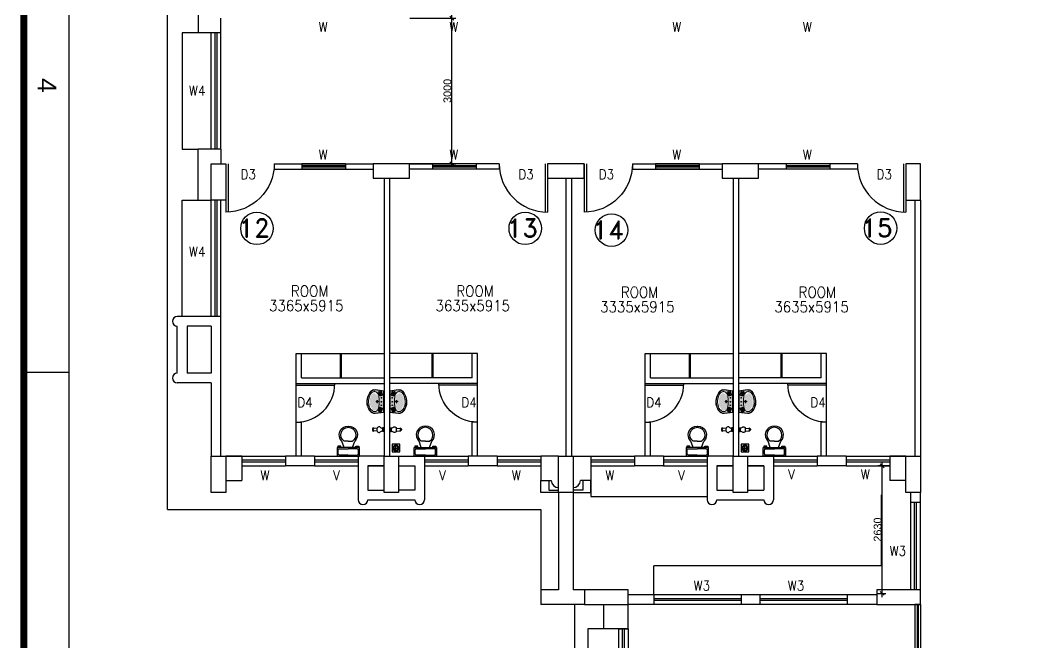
# Model space of a CAD drawing. Extents: x 10161149 to 10263331, y -3696053 to -3547728.
# Drawn here: x 10161149 to 10181958, y -3602733 to -3589894 of the extents above; entities that cross this region are included whole.
import ezdxf
from ezdxf.enums import TextEntityAlignment as Align

# ---------------------------------------------------------------- set-up
doc = ezdxf.new("R2010")
doc.units = 0
doc.header["$MEASUREMENT"] = 0
doc.header["$PDMODE"] = 35
doc.linetypes.add('DASHED', pattern=[0.75, 0.5, -0.25])
doc.layers.get('0').update_dxf_attribs({"linetype": 'CONTINUOUS'})
doc.layers.get('Defpoints').update_dxf_attribs({"linetype": 'CONTINUOUS'})
for name, color, linetype in [('25', 6, 'CONTINUOUS'), ('35', 1, 'CONTINUOUS'), ('5', 3, 'CONTINUOUS'), ('COL', 2, 'CONTINUOUS'), ('DAS', 1, 'DASHED'), ('DIM', 8, 'CONTINUOUS'), ('dim1', 5, 'CONTINUOUS'), ('DOOR', 31, 'CONTINUOUS'), ('EWC', 5, 'CONTINUOUS'), ('Exi. Walls', 170, 'CONTINUOUS'), ('floor trap', 9, 'CONTINUOUS'), ('Furn-Hat', 145, 'CONTINUOUS'), ('tap', 8, 'CONTINUOUS'), ('TITLE', 7, 'CONTINUOUS'), ('Toi-Euip', 8, 'CONTINUOUS'), ('TXW', 6, 'CONTINUOUS'), ('Window', 4, 'CONTINUOUS')]:
    doc.layers.add(name, color=color, linetype=linetype)
doc.layers.add('toi-fix', color=46, linetype='CONTINUOUS', lineweight=18)
doc.styles.add('RD', font='ROMAND')
doc.styles.add('ROMANS', font='arial.ttf')
doc.styles.get("Standard").update_dxf_attribs({"font": 'romans.shx'})
doc.dimstyles.new('int. dim', dxfattribs={"dimtxt": 160, "dimasz": 80, "dimexe": 80, "dimexo": 0, "dimgap": 10, "dimtad": 1, "dimdec": 0, "dimzin": 12, "dimdsep": 46, "dimtxsty": 'ROMANS', "dimblk": 'OBLIQUE', "dimcen": 1.5, "dimdle": 80, "dimclrd": 5, "dimclre": 5, "dimclrt": 4, "dimadec": 0, "dimazin": 0, "dimtfac": 1, "dimtdec": 0, "dimtix": 1, "dimtmove": 2, "dimatfit": 3, "dimfxl": 1, "dimtolj": 1, "dimtzin": 0, "dimlwd": -1, "dimlwe": -1, "dimarcsym": 0})

# ---------------------------------------------------------------- blocks, each defined once
blk = doc.blocks.new('WINP')
at = {"layer": 'Window'}
for p, q in [((0, 0), (0, 1)), ((0, 1), (1, 1)), ((1, 0), (1, 1)), ((0, 0.6), (1, 0.6)), ((0, 0.4), (1, 0.4)), ((0, 0), (1, 0))]:
    blk.add_line(p, q, dxfattribs=at)
blk = doc.blocks.new('_Oblique')
at = {"color": 0, "linetype": 'ByBlock', "lineweight": -2}
blk.add_line((-0.5, -0.5), (0.5, 0.5), dxfattribs=at)
blk = doc.blocks.new('*D110')
at = {"layer": 'Defpoints', "color": 0, "lineweight": -3, "transparency": 16777216}
for p in [(10178931, -3599083), (10179091, -3599083), (10178821, -3601713)]:
    blk.add_point(p, dxfattribs=at)
at = {"layer": 'dim1', "color": 5, "transparency": 16777216}
for p, q in [((10178931, -3601793), (10178931, -3599003)), ((10179091, -3599083), (10178851, -3599083)), ((10178821, -3601713), (10179011, -3601713))]:
    blk.add_line(p, q, dxfattribs=at)
at = {"layer": 'dim1', "color": 5, "transparency": 16777216, "xscale": 80, "yscale": 80, "zscale": 80}
for p, rotation in [((10178931, -3599083), 90), ((10178931, -3601713), 270)]:
    blk.add_blockref('_Oblique', p, dxfattribs=dict(at, rotation=rotation))
at = {"layer": 'dim1', "color": 4, "transparency": 16777216, "insert": (10178839, -3600398), "char_height": 160, "attachment_point": 5, "rotation": 90, "style": 'ROMANS'}
blk.add_mtext('\\A1;2630', dxfattribs=at)
blk = doc.blocks.new('*D167')
at = {"layer": 'Defpoints', "color": 0, "lineweight": -3, "transparency": 16777216}
for p in [(10169189, -3589853), (10170055, -3589853), (10169189, -3592853)]:
    blk.add_point(p, dxfattribs=at)
at = {"layer": 'dim1', "color": 5, "transparency": 16777216}
for p, q in [((10169189, -3589853), (10170135, -3589853)), ((10170055, -3592933), (10170055, -3589773)), ((10169189, -3592853), (10170135, -3592853))]:
    blk.add_line(p, q, dxfattribs=at)
at = {"layer": 'dim1', "color": 5, "transparency": 16777216, "xscale": 80, "yscale": 80, "zscale": 80}
for p, rotation in [((10170055, -3589853), 90), ((10170055, -3592853), 270)]:
    blk.add_blockref('_Oblique', p, dxfattribs=dict(at, rotation=rotation))
at = {"layer": 'dim1', "color": 4, "transparency": 16777216, "insert": (10169963, -3591353), "char_height": 160, "attachment_point": 5, "rotation": 90, "style": 'ROMANS'}
blk.add_mtext('\\A1;3000', dxfattribs=at)
blk = doc.blocks.new('DOORP')
at = {"layer": 'DOOR'}
for p, q in [((0, 0), (0, 1)), ((0.05, 0), (0.05, 0.999))]:
    blk.add_line(p, q, dxfattribs=at)
at = {"layer": 'DOOR', "color": 145}
blk.add_arc((0, 0), 1, 0, 90, dxfattribs=at)
blk = doc.blocks.new('A$C70ED7303')
at = {"layer": 'EWC', "color": 11}
for p, q in [((0, 0), (229, 0)), ((229, 0), (229, -174)), ((-229, 0), (0, 0)), ((-229, -174), (-229, 0)), ((229, -174), (-229, -174)), ((-218, -207), (-218, -185)), ((-218, -185), (-174, -185)), ((-153, -207), (-218, -207)), ((-207, -44), (-207, -131)), ((0, -22), (-185, -22)), ((-185, -153), (0, -153)), ((-174, -185), (-174, -174)), ((-153, -174), (-153, -207)), ((-87, -174), (-131, -305)), ((0, -22), (185, -22)), ((185, -153), (0, -153)), ((87, -174), (131, -305)), ((153, -174), (153, -207)), ((153, -207), (218, -207)), ((174, -185), (174, -174)), ((218, -185), (174, -185)), ((207, -44), (207, -131)), ((218, -207), (218, -185)), ((0, -305), (-87, -305)), ((0, -305), (87, -305))]:
    blk.add_line(p, q, dxfattribs=at)
for centre, major_axis, start_param, end_param in [((-188, -41), (13.6, -13.6), 2.214297, 4.068888), ((-188, -134), (-13.6, -13.6), 5.35589, 7.21048), ((188, -41), (13.6, -13.6), 0.643501, 2.498091), ((188, -134), (-13.6, -13.6), 0.643501, 2.498091), ((-7, -436), (-128, -128), 4.686239, 7.105146), ((5, -435), (-113, -113), 4.541602, 7.039318), ((7, -436), (56, -172), -0.351019, 2.067888), ((-5, -435), (-113, -113), 0.814663, 3.31238)]:
    blk.add_ellipse(centre, major_axis=major_axis, ratio=1, start_param=start_param, end_param=end_param, dxfattribs=at)
blk = doc.blocks.new('A$C0B5D0E53')
at = {"layer": 'tap', "color": 7}
for p, q in [((0, 11), (0, 47)), ((0, 47), (15, 47)), ((0, 11), (12, 11)), ((1, 45), (12, 45)), ((1, 12), (12, 12)), ((12, 11), (12, 47)), ((12, 11), (15, 11)), ((15, 11), (15, 47)), ((70, 41), (110, 45)), ((70, 45), (70, 12)), ((70, 16), (110, 12))]:
    blk.add_line(p, q, dxfattribs=at)
for centre, radius, start, end in [((3, 43), 2.66, 117.11, 161.7293), ((3, 14), 2.66, 198.2707, 242.89), ((8, 99), 56.2, 277.358, 310.4214), ((8, -42), 56.2, 49.5786, 82.642), ((52, 37), 20.8, 24.7259, 109.7544), ((52, 21), 20.8, 250.2456, 335.2741), ((94, 28), 17.7, 301.8025, 58.5186), ((103, 28), 17.7, 293.45, 66.55)]:
    blk.add_arc(centre, radius, start, end, dxfattribs=at)
blk = doc.blocks.new('FT')
at = {"layer": 'floor trap', "color": 7}
for p, q in [((0, 40), (10, 40)), ((16, 40), (64, 40)), ((40, 16), (40, 64)), ((70, 40), (80, 40))]:
    blk.add_line(p, q, dxfattribs=at)
at = {"layer": 'floor trap', "color": 7, "ltscale": 100}
blk.add_lwpolyline([(80, 0), (0, 0), (0, 80), (80, 80)], close=True, dxfattribs=at)
at = {"layer": 'floor trap', "color": 7}
for radius in [30, 23.7, 21.9]:
    blk.add_circle((40, 40), radius, dxfattribs=at)
blk = doc.blocks.new('2')
at = {"layer": 'Furn-Hat'}
h = blk.add_hatch(color=200, dxfattribs=at)
h.set_gradient(color1=(176, 43, 238), color2=(222, 165, 248), one_color=1, tint=0.81, name='SPHERICAL')
edge = h.paths.add_edge_path()
edge.add_ellipse((0.83, 2.39), major_axis=(0, 2.74), ratio=1, start_angle=253.1333, end_angle=282.8458)
edge.add_ellipse((0.66, 2.28), major_axis=(0, 2.87), ratio=1, start_angle=226.9131, end_angle=256.353, ccw=False)
edge.add_ellipse((1.97, 1.03), major_axis=(0, 1.06), ratio=1, start_angle=191.403, end_angle=227.6151, ccw=False)
edge.add_ellipse((1.95, 0.79), major_axis=(-0.001, 0.832), ratio=1, start_angle=172.9435, end_angle=196.7003, ccw=False)
edge.add_line((1.85, -0.04), (0, 0.17))
edge.add_ellipse((-0.15, 0.37), major_axis=(0, 0.247), ratio=1, start_angle=216.2128, end_angle=239.0995)
edge.add_line((0.07, 0.24), (1.91, 0.03))
edge.add_ellipse((1.98, 0.81), major_axis=(0, 0.781), ratio=1, start_angle=174.8376, end_angle=213.1867)
edge.add_ellipse((1.82, 1.24), major_axis=(0, 1.23), ratio=1, start_angle=208.7339, end_angle=238.1069)
edge.add_ellipse((1.35, 1.89), major_axis=(0, 2), ratio=1, start_angle=229.2631, end_angle=252.9591)
edge.add_ellipse((0.45, 2.43), major_axis=(0, 3.03), ratio=1, start_angle=248.1478, end_angle=293.8025)
edge.add_ellipse((0.67, 2.61), major_axis=(0, 2.75), ratio=1, start_angle=292.3386, end_angle=313.7886)
edge.add_ellipse((1.96, 3.88), major_axis=(0.001, 0.944), ratio=1, start_angle=311.9795, end_angle=362.8452)
edge.add_line((1.91, 4.83), (0.06, 4.62))
edge.add_ellipse((-0.22, 4.44), major_axis=(0, 0.335), ratio=1, start_angle=301.9908, end_angle=318.3316)
edge.add_line((0, 4.69), (1.85, 4.9))
edge.add_ellipse((1.98, 3.91), major_axis=(0, 0.995), ratio=1, start_angle=311.3713, end_angle=367.5939, ccw=False)
edge.add_ellipse((0.6, 2.54), major_axis=(0, 2.94), ratio=1, start_angle=278.9603, end_angle=313.5987, ccw=False)
h = blk.add_hatch(color=200, dxfattribs=at)
h.set_gradient(color1=(176, 43, 238), color2=(222, 165, 248), one_color=1, tint=0.81, name='INVCYLINDER')
edge = h.paths.add_edge_path()
edge.add_ellipse((-0.15, 0.37), major_axis=(0, 0.247), ratio=1, start_angle=239.0995, end_angle=258.8462, ccw=False)
edge.add_line((0.07, 0.24), (0, 0.25))
edge.add_line((0, 0.25), (0, 4.61))
edge.add_line((0, 4.61), (0.06, 4.62))
edge.add_ellipse((-0.22, 4.44), major_axis=(0, 0.335), ratio=1, start_angle=279.6212, end_angle=301.9908, ccw=False)
edge.add_line((0.11, 4.5), (0.1, 0.32))
h = blk.add_hatch(color=201, dxfattribs=at)
h.set_gradient(color1=(213, 142, 246), color2=(222, 165, 248), one_color=1, tint=0.81, name='SPHERICAL')
edge = h.paths.add_edge_path()
edge.add_ellipse((-0.22, 4.44), major_axis=(0, 0.335), ratio=1, start_angle=279.6212, end_angle=301.9908)
edge.add_line((0.06, 4.62), (1.91, 4.83))
edge.add_ellipse((1.96, 3.88), major_axis=(0.001, 0.944), ratio=1, start_angle=311.9795, end_angle=362.8452, ccw=False)
edge.add_ellipse((0.67, 2.61), major_axis=(0, 2.75), ratio=1, start_angle=292.3386, end_angle=313.7886, ccw=False)
edge.add_ellipse((0.45, 2.43), major_axis=(0, 3.03), ratio=1, start_angle=248.1478, end_angle=293.8025, ccw=False)
edge.add_ellipse((1.35, 1.89), major_axis=(0, 2), ratio=1, start_angle=229.2631, end_angle=252.9591, ccw=False)
edge.add_ellipse((1.82, 1.24), major_axis=(0, 1.23), ratio=1, start_angle=208.7339, end_angle=238.1069, ccw=False)
edge.add_ellipse((1.98, 0.81), major_axis=(0, 0.781), ratio=1, start_angle=174.8376, end_angle=213.1867, ccw=False)
edge.add_line((1.91, 0.03), (0.07, 0.24))
edge.add_ellipse((-0.15, 0.37), major_axis=(0, 0.247), ratio=1, start_angle=239.0995, end_angle=258.8462)
edge.add_line((0.1, 0.32), (0.11, 4.5))
edge = h.paths.add_edge_path(flags=16)
edge.add_ellipse((0.54, 1.68), major_axis=(0.0002, 0.0643), ratio=1, start_angle=0, end_angle=360, ccw=False)
edge = h.paths.add_edge_path(flags=16)
edge.add_ellipse((0.75, 0.77), major_axis=(0.001, 0.492), ratio=1, start_angle=372.9151, end_angle=415.0496)
edge.add_ellipse((0.66, 0.93), major_axis=(0, 0.34), ratio=1, start_angle=68.6534, end_angle=118.0903)
edge.add_ellipse((1.55, 1.19), major_axis=(0, 1.26), ratio=1, start_angle=109.4436, end_angle=129.259)
edge.add_ellipse((0.76, 0.48), major_axis=(0, 0.207), ratio=1, start_angle=116.7852, end_angle=207.4853)
edge.add_ellipse((0.68, 0.84), major_axis=(0.003, 0.569), ratio=1, start_angle=198.6155, end_angle=235.2982)
edge.add_ellipse((1.01, 0.63), major_axis=(0, 0.179), ratio=1, start_angle=230.4595, end_angle=309.5311)
edge.add_arc((1.2, 0.8), 0.086, 143.8926, 223.9597, ccw=False)
edge.add_arc((1.21, 0.82), 0.0872, 59.6713, 155.4896, ccw=False)
edge.add_ellipse((2.73, 1.67), major_axis=(0, 1.67), ratio=1, start_angle=108.7156, end_angle=120.4399)
edge.add_ellipse((2.03, 1.15), major_axis=(0, 0.801), ratio=1, start_angle=113.6541, end_angle=156.3424)
edge.add_ellipse((1.91, 1.34), major_axis=(0, 0.947), ratio=1, start_angle=167.3152, end_angle=194.3844)
edge.add_ellipse((1.73, 1.61), major_axis=(0, 1.26), ratio=1, start_angle=199.4142, end_angle=242.3113)
edge.add_ellipse((0.73, 2.3), major_axis=(0, 2.47), ratio=1, start_angle=238.946, end_angle=269.4836)
edge.add_ellipse((0.23, 2.48), major_axis=(0, 2.98), ratio=1, start_angle=266.1625, end_angle=294.5971)
edge.add_ellipse((1.64, 3.2), major_axis=(0, 1.4), ratio=1, start_angle=291.6011, end_angle=328.054)
edge.add_ellipse((2, 3.79), major_axis=(0, 0.709), ratio=1, start_angle=327.5861, end_angle=383.2162)
edge.add_ellipse((2.18, 3.44), major_axis=(0, 1.1), ratio=1, start_angle=384.9893, end_angle=432.0066)
edge.add_arc((1.21, 4.06), 0.0773, 202.0693, 284.8477, ccw=False)
edge.add_arc((1.2, 4.08), 0.086, 136.0403, 216.1074, ccw=False)
edge.add_ellipse((1.01, 4.25), major_axis=(0, 0.179), ratio=1, start_angle=230.4689, end_angle=309.5405)
edge.add_ellipse((0.68, 4.04), major_axis=(-0.003, 0.569), ratio=1, start_angle=304.7018, end_angle=341.3845)
edge.add_ellipse((0.76, 4.4), major_axis=(0, 0.207), ratio=1, start_angle=332.4116, end_angle=423.1117)
edge.add_ellipse((1.55, 3.69), major_axis=(0.01, 1.26), ratio=1, start_angle=411.1189, end_angle=430.9342)
edge.add_ellipse((0.66, 3.95), major_axis=(0, 0.34), ratio=1, start_angle=61.9097, end_angle=111.3466)
edge.add_ellipse((0.75, 4.11), major_axis=(0.003, 0.492), ratio=1, start_angle=125.3669, end_angle=167.5014)
edge.add_ellipse((0.73, 3.94), major_axis=(0, 0.319), ratio=1, start_angle=163.9108, end_angle=209.8663)
edge.add_ellipse((1.14, 3.59), major_axis=(-0.002, 0.268), ratio=1, start_angle=387.9183, end_angle=433.2607, ccw=False)
edge.add_ellipse((1.07, 3.77), major_axis=(0, 0.0739), ratio=1, start_angle=281.3136, end_angle=401.6955, ccw=False)
edge.add_ellipse((2.18, 3.44), major_axis=(0, 1.1), ratio=1, start_angle=432.0066, end_angle=441.9912)
edge.add_ellipse((3.97, 2.89), major_axis=(0, 2.96), ratio=1, start_angle=436.108, end_angle=445.7027)
edge.add_ellipse((8.3, 2.4), major_axis=(0, 7.32), ratio=1, start_angle=444.4585, end_angle=449.7636)
edge.add_ellipse((8.98, 2.78), major_axis=(0.01, 8.01), ratio=1, start_angle=92.5395, end_angle=98.8367)
edge.add_ellipse((2.73, 1.67), major_axis=(0, 1.67), ratio=1, start_angle=94.0582, end_angle=108.7156)
edge.add_ellipse((1.07, 1.13), major_axis=(-0.0003, 0.0855), ratio=1, start_angle=142.4726, end_angle=276.6239, ccw=False)
edge.add_ellipse((1.14, 1.3), major_axis=(0.002, 0.268), ratio=1, start_angle=106.7393, end_angle=152.0817, ccw=False)
edge.add_ellipse((0.73, 0.94), major_axis=(-0.001, 0.319), ratio=1, start_angle=329.9021, end_angle=375.8576)
edge = h.paths.add_edge_path(flags=16)
edge.add_ellipse((0.54, 2.42), major_axis=(0.0008, 0.0643), ratio=1, start_angle=0, end_angle=360, ccw=False)
edge = h.paths.add_edge_path(flags=0)
edge.add_ellipse((1.43, 2.44), major_axis=(0, 0.216), ratio=1, start_angle=0, end_angle=360, ccw=False)
edge = h.paths.add_edge_path(flags=0)
edge.add_ellipse((1.43, 2.44), major_axis=(-0.001, 0.155), ratio=1, start_angle=0, end_angle=360, ccw=False)
edge = h.paths.add_edge_path(flags=0)
edge.add_ellipse((1.43, 2.44), major_axis=(0, 0.109), ratio=1, start_angle=0, end_angle=360, ccw=False)
edge = h.paths.add_edge_path(flags=16)
edge.add_ellipse((0.54, 3.22), major_axis=(0.0002, 0.0643), ratio=1, start_angle=0, end_angle=360, ccw=False)
h = blk.add_hatch(color=254, dxfattribs=at)
h.set_gradient(color1=(234, 198, 250), color2=(223, 166, 247), one_color=1, tint=0.81, name='SPHERICAL')
edge = h.paths.add_edge_path()
edge.add_ellipse((1.07, 3.77), major_axis=(0, 0.0739), ratio=1, start_angle=281.3136, end_angle=401.6955)
edge.add_ellipse((1.14, 3.59), major_axis=(-0.002, 0.268), ratio=1, start_angle=387.9183, end_angle=433.2607)
edge.add_ellipse((0.73, 3.94), major_axis=(0, 0.319), ratio=1, start_angle=163.9108, end_angle=209.8663, ccw=False)
edge.add_ellipse((0.75, 4.11), major_axis=(0.003, 0.492), ratio=1, start_angle=125.3669, end_angle=167.5014, ccw=False)
edge.add_ellipse((0.66, 3.95), major_axis=(0, 0.34), ratio=1, start_angle=61.9097, end_angle=111.3466, ccw=False)
edge.add_ellipse((1.55, 3.69), major_axis=(0.01, 1.26), ratio=1, start_angle=411.1189, end_angle=430.9342, ccw=False)
edge.add_ellipse((0.76, 4.4), major_axis=(0, 0.207), ratio=1, start_angle=332.4116, end_angle=423.1117, ccw=False)
edge.add_ellipse((0.68, 4.04), major_axis=(-0.003, 0.569), ratio=1, start_angle=304.7018, end_angle=341.3845, ccw=False)
edge.add_ellipse((1.01, 4.25), major_axis=(0, 0.179), ratio=1, start_angle=230.4689, end_angle=309.5405, ccw=False)
edge.add_arc((1.2, 4.08), 0.086, 136.0403, 216.1074)
edge.add_arc((1.21, 4.06), 0.0773, 202.0693, 284.8477)
edge.add_ellipse((2.18, 3.44), major_axis=(0, 1.1), ratio=1, start_angle=384.9893, end_angle=432.0066)
h = blk.add_hatch(color=254, dxfattribs=at)
h.set_gradient(color1=(234, 198, 250), color2=(223, 166, 247), one_color=1, tint=0.81, name='SPHERICAL')
edge = h.paths.add_edge_path()
edge.add_ellipse((1.64, 3.2), major_axis=(0, 1.4), ratio=1, start_angle=291.6011, end_angle=328.054)
edge.add_ellipse((0.23, 2.48), major_axis=(0, 2.98), ratio=1, start_angle=266.1625, end_angle=294.5971, ccw=False)
edge.add_ellipse((0.73, 2.3), major_axis=(0, 2.47), ratio=1, start_angle=238.946, end_angle=269.4836, ccw=False)
edge.add_ellipse((1.73, 1.61), major_axis=(0, 1.26), ratio=1, start_angle=199.4142, end_angle=242.3113, ccw=False)
edge.add_ellipse((1.91, 1.34), major_axis=(0, 0.947), ratio=1, start_angle=167.3152, end_angle=194.3844, ccw=False)
edge.add_ellipse((2.03, 1.15), major_axis=(0, 0.801), ratio=1, start_angle=113.6541, end_angle=156.3424, ccw=False)
edge.add_ellipse((2.73, 1.67), major_axis=(0, 1.67), ratio=1, start_angle=94.0582, end_angle=120.4399, ccw=False)
edge.add_ellipse((8.98, 2.78), major_axis=(0.01, 8.01), ratio=1, start_angle=92.5395, end_angle=98.8367, ccw=False)
edge.add_ellipse((8.3, 2.4), major_axis=(0, 7.32), ratio=1, start_angle=444.4585, end_angle=449.7636, ccw=False)
edge.add_ellipse((3.97, 2.89), major_axis=(0, 2.96), ratio=1, start_angle=436.108, end_angle=445.7027, ccw=False)
edge.add_ellipse((2.18, 3.44), major_axis=(0, 1.1), ratio=1, start_angle=384.9893, end_angle=441.9912, ccw=False)
edge.add_ellipse((2, 3.79), major_axis=(0, 0.709), ratio=1, start_angle=327.5861, end_angle=383.2162, ccw=False)
edge = h.paths.add_edge_path(flags=16)
edge.add_ellipse((1.43, 2.44), major_axis=(0, 0.216), ratio=1, start_angle=0, end_angle=360, ccw=False)
edge = h.paths.add_edge_path(flags=0)
edge.add_ellipse((1.43, 2.44), major_axis=(-0.001, 0.155), ratio=1, start_angle=0, end_angle=360, ccw=False)
edge = h.paths.add_edge_path(flags=0)
edge.add_ellipse((1.43, 2.44), major_axis=(0, 0.109), ratio=1, start_angle=0, end_angle=360, ccw=False)
h = blk.add_hatch(color=254, dxfattribs=at)
h.set_gradient(color1=(234, 198, 250), color2=(223, 166, 247), one_color=1, tint=0.81, name='SPHERICAL')
edge = h.paths.add_edge_path()
edge.add_ellipse((1.55, 1.19), major_axis=(0, 1.26), ratio=1, start_angle=109.4436, end_angle=129.259)
edge.add_ellipse((0.76, 0.48), major_axis=(0, 0.207), ratio=1, start_angle=116.7852, end_angle=207.4853)
edge.add_ellipse((0.68, 0.84), major_axis=(0.003, 0.569), ratio=1, start_angle=198.6155, end_angle=235.2982)
edge.add_ellipse((1.01, 0.63), major_axis=(0, 0.179), ratio=1, start_angle=230.4595, end_angle=309.5311)
edge.add_arc((1.2, 0.8), 0.086, 143.8926, 223.9597, ccw=False)
edge.add_arc((1.21, 0.82), 0.0872, 59.6713, 155.4896, ccw=False)
edge.add_ellipse((2.73, 1.67), major_axis=(0, 1.67), ratio=1, start_angle=108.7156, end_angle=120.4399, ccw=False)
edge.add_ellipse((1.07, 1.13), major_axis=(-0.0003, 0.0855), ratio=1, start_angle=142.4726, end_angle=276.6239, ccw=False)
edge.add_ellipse((1.14, 1.3), major_axis=(0.002, 0.268), ratio=1, start_angle=106.7393, end_angle=152.0817, ccw=False)
edge.add_ellipse((0.73, 0.94), major_axis=(-0.001, 0.319), ratio=1, start_angle=329.9021, end_angle=375.8576)
edge.add_ellipse((0.75, 0.77), major_axis=(0.001, 0.492), ratio=1, start_angle=372.9151, end_angle=415.0496)
edge.add_ellipse((0.66, 0.93), major_axis=(0, 0.34), ratio=1, start_angle=68.6534, end_angle=118.0903)
at = {"layer": 'toi-fix', "color": 7}
for p, q in [((0, 4.69), (1.85, 4.9)), ((0, 4.61), (1.91, 4.83)), ((0, 0.17), (0, 4.69)), ((0.1, 0.32), (0.11, 4.5)), ((0.67, 3.22), (0.39, 3.22)), ((0.72, 2.42), (0.39, 2.42)), ((0.54, 3.34), (0.54, 3.08)), ((0.54, 2.55), (0.54, 2.28)), ((1.73, 2.44), (1.12, 2.44)), ((1.43, 2.14), (1.43, 2.74)), ((0, 0.25), (1.91, 0.03)), ((0, 0.17), (1.85, -0.04)), ((0.72, 1.68), (0.39, 1.68)), ((0.54, 1.8), (0.54, 1.54))]:
    blk.add_line(p, q, dxfattribs=at)
at = {"layer": 'toi-fix', "color": 7, "extrusion": (0, 0, -1)}
for centre, major_axis, start_param, end_param in [((-0.22, 4.44), (0, 0.335), 0.727251, 1.402875), ((1.55, 3.69), (0.01, 1.26), -1.238036, -0.892193), ((0.76, 4.4), (0, 0.207), -1.101507, 0.481509), ((0.68, 4.04), (-0.003, 0.569), 0.324902, 0.965135), ((2.18, 3.44), (0, 1.1), -1.431017, -0.436146), ((1.01, 4.25), (0, 0.179), 0.880684, 2.260744), ((2, 3.79), (0, 0.709), -0.405199, 0.56573), ((1.98, 3.91), (0, 0.995), -0.132539, 0.848731), ((1.96, 3.88), (0.001, 0.944), -0.049658, 0.838116), ((1.64, 3.2), (0, 1.4), 0.557563, 1.193786), ((0.67, 2.61), (0, 2.75), 0.806541, 1.180915), ((0.6, 2.54), (0, 2.94), 0.809856, 1.41441), ((0.66, 3.95), (0, 0.34), 4.33982, 5.202657), ((0.75, 4.11), (0.003, 0.492), 3.359735, 4.09512), ((0.54, 3.22), (0.0002, 0.0643), 3.139035, 9.42222), ((0.54, 2.42), (0.0008, 0.0643), 3.12883, 9.412015), ((0.73, 3.94), (0, 0.319), 2.620328, 3.422401), ((1.14, 3.59), (-0.002, 0.268), -1.278641, -0.487266), ((8.3, 2.4), (0, 7.32), -1.56667, -1.474079), ((8.98, 2.78), (0.01, 8.01), 4.558159, 4.668067), ((1.07, 3.77), (0, 0.0739), -0.727724, 1.373337), ((3.97, 2.89), (0, 2.96), -1.495794, -1.328336), ((1.2, 4.08), (-0.0608, 0.0608), 4.867594, 6.265028), ((1.21, 4.06), (0.0547, 0.0547), 2.097053, 3.541809), ((1.43, 2.44), (0, 0.216), 3.141254, 9.424439), ((1.43, 2.44), (-0.001, 0.155), 3.145308, 9.428493), ((1.43, 2.44), (0, 0.109), 3.142047372431534, 9.42523267961112), ((0.73, 2.3), (0, 2.47), 1.579809, 2.112792), ((0.23, 2.48), (0, 2.98), 1.141495, 1.637774), ((0.45, 2.43), (0, 3.03), 1.155365, 1.952189), ((0.83, 2.39), (0, 2.74), 1.346594, 1.865175), ((-0.15, 0.37), (0, 0.247), 1.765467, 2.50956), ((0.66, 0.93), (0, 0.34), 4.222121, 5.084958), ((0.75, 0.77), (0.001, 0.492), -0.960797, -0.225412), ((1.55, 1.19), (0, 1.26), 4.027191, 4.373034), ((0.54, 1.68), (0.0002, 0.0643), 3.139035, 9.42222), ((0.76, 0.48), (0, 0.207), 2.661884, 4.2449), ((0.73, 0.94), (-0.001, 0.319), -0.276767, 0.525307), ((0.68, 0.84), (0.003, 0.569), 2.176458, 2.816691), ((1.14, 1.3), (0.002, 0.268), 3.628858, 4.420234), ((1.07, 1.13), (-0.0003, 0.0855), 1.455188, 3.796569), ((2.73, 1.67), (0, 1.67), 4.181112, 4.641559), ((1.2, 0.8), (-0.0608, 0.0608), 4.730546, 6.12798), ((1.21, 0.82), (0.0617, 0.0617), 4.354779, 6.027124), ((1.01, 0.63), (0, 0.179), 0.880848, 2.260908), ((2.03, 1.15), (0, 0.801), 3.554495, 4.299548), ((1.91, 1.34), (0, 0.947), 2.890537, 3.362984), ((1.98, 0.81), (0, 0.781), 2.562376, 3.231693), ((1.73, 1.61), (0, 1.26), 2.054055, 2.802751), ((1.97, 1.03), (0, 1.06), 2.310552, 2.942572), ((1.82, 1.24), (0, 1.23), 2.127435, 2.640092), ((0.66, 2.28), (0, 2.87), 1.808981, 2.322804), ((1.35, 1.89), (0, 2), 1.868215, 2.281789), ((1.95, 0.79), (-0.001, 0.832), 2.850118, 3.264751)]:
    blk.add_ellipse(centre, major_axis=major_axis, ratio=1, start_param=start_param, end_param=end_param, dxfattribs=at)
blk = doc.blocks.new('A$C66962185')
at = {"layer": 'TITLE'}
blk.add_line((360.704, -141176.034), (2.142, -141176.034), dxfattribs=at)
at = {"layer": 'TITLE', "color": 0}
blk.add_line((120.898, -141178.329), (120.898, -141176.034), dxfattribs=at)
at = {"layer": 'TITLE', "color": 7, "const_width": 0.355}
blk.add_lwpolyline([(363, -140928.365), (363, -141178.329), (0, -141178.329), (0, -140928.365)], close=True, dxfattribs=at)
at = {"layer": 'TITLE', "color": 0, "style": 'ROMANS'}
blk.add_text('4', height=0.952, dxfattribs=at).set_placement((106.412, -141177.147), align=Align.MIDDLE)

msp = doc.modelspace()

# ---------------------------------------------------------------- linework, layer by layer
at = {"layer": '25'}
for p, q in [((10166956, -3596768), (10168656, -3596768)), ((10167756, -3597268), (10167756, -3596768)), ((10167781, -3597268), (10167781, -3596768)), ((10170471, -3596768), (10168771, -3596768)), ((10169646, -3597268), (10169646, -3596768)), ((10169671, -3597268), (10169671, -3596768)), ((10174156, -3596768), (10175856, -3596768)), ((10174956, -3597268), (10174956, -3596768)), ((10174981, -3597268), (10174981, -3596768)), ((10177671, -3596768), (10175971, -3596768)), ((10176846, -3597268), (10176846, -3596768)), ((10176871, -3597268), (10176871, -3596768)), ((10166841, -3598183), (10166841, -3597383)), ((10170586, -3598183), (10170586, -3597383)), ((10174041, -3598183), (10174041, -3597383)), ((10177786, -3598183), (10177786, -3597383))]:
    msp.add_line(p, q, dxfattribs=at)
for points in [[(10172256, -3599633), (10171891, -3599633), (10171891, -3599383)], [(10172556, -3599633), (10172921, -3599633), (10172921, -3599383)]]:
    msp.add_lwpolyline(points, dxfattribs=at)
for centre in [(10166033.6, -3594186.7), (10171569.2, -3594186.7), (10178900.7, -3594182), (10173349.8, -3594224)]:
    msp.add_circle(centre, 335.6, dxfattribs=at)
at = {"layer": 'COL', "color": 2}
for points in [[(10165091, -3593603), (10165091, -3592853), (10165391, -3592853), (10165391, -3593603)], [(10168431, -3593153), (10169181, -3593153), (10169181, -3592853), (10168431, -3592853)], [(10172031, -3593153), (10172781, -3593153), (10172781, -3592853), (10172031, -3592853)], [(10175631, -3593153), (10176381, -3593153), (10176381, -3592853), (10175631, -3592853)], [(10179421, -3592853), (10179421, -3593603), (10179721, -3593603), (10179721, -3592853)], [(10165091, -3599633), (10165091, -3598883), (10165391, -3598883), (10165391, -3599633)], [(10168656, -3599633), (10168656, -3598883), (10168956, -3598883), (10168956, -3599633)], [(10172256, -3599633), (10172256, -3598883), (10172556, -3598883), (10172556, -3599633)], [(10175856, -3599633), (10175856, -3598883), (10176156, -3598883), (10176156, -3599633)], [(10179421, -3599633), (10179421, -3598883), (10179721, -3598883), (10179721, -3599633)], [(10172791, -3601943), (10173691, -3601943), (10173691, -3601643), (10172791, -3601643)], [(10178821, -3601943), (10179721, -3601943), (10179721, -3601643), (10178821, -3601643)]]:
    msp.add_lwpolyline(points, close=True, dxfattribs=at)
at = {"layer": 'DAS', "linetype": 'Continuous'}
for p, q in [((10164191, -3599983), (10164191, -3582723)), ((10164821, -3590153), (10164491, -3590153)), ((10172256, -3599633), (10172256, -3601643)), ((10172556, -3599633), (10172556, -3601643)), ((10178921, -3601143), (10178921, -3599683)), ((10164191, -3599983), (10171891, -3599983)), ((10171891, -3599983), (10171891, -3601943)), ((10178921, -3601143), (10174221, -3601143)), ((10174221, -3601743), (10174221, -3601143)), ((10172256, -3601643), (10171891, -3601643)), ((10172791, -3601643), (10172556, -3601643)), ((10172791, -3601943), (10171891, -3601943)), ((10172591, -3611173), (10172591, -3601943))]:
    msp.add_line(p, q, dxfattribs=at)
for points in [[(10164491, -3590153), (10164491, -3592553), (10164821, -3592553)], [(10164491, -3596003), (10164491, -3593603), (10164821, -3593603)], [(10172921, -3599383), (10172921, -3599713), (10175321, -3599713)], [(10173191, -3602443), (10172861, -3602443), (10172861, -3606803)]]:
    msp.add_lwpolyline(points, dxfattribs=at)
at = {"layer": 'dim1'}
for points in [[(10172056, -3599383), (10172056, -3599583), (10172256, -3599583)], [(10172756, -3599383), (10172756, -3599583), (10172556, -3599583)]]:
    msp.add_lwpolyline(points, dxfattribs=at)
at = {"layer": 'Exi. Walls'}
for p, q in [((10164821, -3589103), (10164821, -3590153)), ((10165291, -3590153), (10165291, -3589853)), ((10165091, -3590153), (10164821, -3590153)), ((10165091, -3592553), (10164821, -3592553)), ((10164821, -3593603), (10164821, -3592553)), ((10165291, -3592553), (10165291, -3592853)), ((10165291, -3592553), (10165291, -3592853)), ((10166391, -3592853), (10168431, -3592853)), ((10166391, -3592853), (10166391, -3592968)), ((10166391, -3592968), (10168431, -3592968)), ((10166391, -3592968), (10166391, -3592968)), ((10171031, -3592853), (10169181, -3592853)), ((10171031, -3592968), (10169181, -3592968)), ((10171031, -3592853), (10171031, -3592968)), ((10171031, -3592968), (10171031, -3592968)), ((10173781, -3592853), (10175631, -3592853)), ((10173781, -3592853), (10173781, -3592968)), ((10173781, -3592968), (10175631, -3592968)), ((10173781, -3592968), (10173781, -3592968)), ((10178421, -3592853), (10176381, -3592853)), ((10178421, -3592968), (10176381, -3592968)), ((10178421, -3592853), (10178421, -3592968)), ((10178421, -3592968), (10178421, -3592968)), ((10168656, -3593153), (10168656, -3598883)), ((10168771, -3593153), (10168771, -3598883)), ((10172406, -3593153), (10172406, -3598883)), ((10172521, -3593153), (10172521, -3598883)), ((10175856, -3593153), (10175856, -3598883)), ((10175971, -3593153), (10175971, -3598883)), ((10179606, -3593603), (10179606, -3598883)), ((10179721, -3593603), (10179721, -3598883)), ((10165091, -3596003), (10164391, -3596003)), ((10165291, -3598883), (10165291, -3596003)), ((10164391, -3597173), (10164391, -3596203)), ((10164591, -3596203), (10164591, -3597173)), ((10165091, -3596203), (10164591, -3596203)), ((10165091, -3596203), (10165091, -3597173)), ((10166841, -3597383), (10166841, -3596768)), ((10166841, -3596768), (10166956, -3596768)), ((10166956, -3597268), (10166956, -3596768)), ((10170471, -3597268), (10170471, -3596768)), ((10170586, -3596768), (10170471, -3596768)), ((10170586, -3597383), (10170586, -3596768)), ((10174041, -3597383), (10174041, -3596768)), ((10174041, -3596768), (10174156, -3596768)), ((10174156, -3597268), (10174156, -3596768)), ((10177671, -3597268), (10177671, -3596768)), ((10177786, -3596768), (10177671, -3596768)), ((10177786, -3597383), (10177786, -3596768)), ((10165091, -3597173), (10164591, -3597173)), ((10165091, -3597373), (10164391, -3597373)), ((10165091, -3597373), (10165091, -3598883)), ((10166841, -3597383), (10168656, -3597383)), ((10166956, -3597268), (10168656, -3597268)), ((10170471, -3597268), (10168771, -3597268)), ((10170586, -3597383), (10168771, -3597383)), ((10174041, -3597383), (10175856, -3597383)), ((10174156, -3597268), (10175856, -3597268)), ((10177671, -3597268), (10175971, -3597268)), ((10177786, -3597383), (10175971, -3597383)), ((10166841, -3598183), (10166956, -3598183)), ((10166841, -3598883), (10166841, -3598183)), ((10166956, -3598883), (10166956, -3598183)), ((10170471, -3598883), (10170471, -3598183)), ((10170586, -3598183), (10170471, -3598183)), ((10170586, -3598883), (10170586, -3598183)), ((10174041, -3598183), (10174156, -3598183)), ((10174041, -3598883), (10174041, -3598183)), ((10174156, -3598883), (10174156, -3598183)), ((10177671, -3598883), (10177671, -3598183)), ((10177786, -3598183), (10177671, -3598183)), ((10177786, -3598883), (10177786, -3598183)), ((10165321, -3598883), (10165721, -3598883)), ((10165721, -3598883), (10165391, -3598883)), ((10167221, -3598883), (10166621, -3598883)), ((10168656, -3598883), (10168121, -3598883)), ((10168656, -3598883), (10168121, -3598883)), ((10168656, -3598883), (10168121, -3598883)), ((10168656, -3598883), (10168121, -3598883)), ((10168656, -3598883), (10168121, -3598883)), ((10168956, -3598883), (10169491, -3598883)), ((10168956, -3598883), (10169491, -3598883)), ((10170991, -3598883), (10170391, -3598883)), ((10172256, -3598883), (10171891, -3598883)), ((10172556, -3598883), (10172921, -3598883)), ((10172921, -3598883), (10172921, -3599383)), ((10174421, -3598883), (10173821, -3598883)), ((10175856, -3598883), (10175321, -3598883)), ((10175856, -3598883), (10175321, -3598883)), ((10175856, -3598883), (10175321, -3598883)), ((10175856, -3598883), (10175321, -3598883)), ((10175856, -3598883), (10175321, -3598883)), ((10176156, -3598883), (10176691, -3598883)), ((10176156, -3598883), (10176691, -3598883)), ((10176156, -3598883), (10176691, -3598883)), ((10176156, -3598883), (10176691, -3598883)), ((10176156, -3598883), (10176691, -3598883)), ((10178191, -3598883), (10177591, -3598883)), ((10179421, -3598883), (10179091, -3598883)), ((10179091, -3598883), (10179491, -3598883)), ((10165721, -3599083), (10165721, -3599383)), ((10167221, -3599083), (10166621, -3599083)), ((10168121, -3599083), (10168121, -3599783)), ((10168321, -3599083), (10168321, -3599583)), ((10168656, -3599083), (10168321, -3599083)), ((10168321, -3599083), (10168656, -3599083)), ((10168956, -3599083), (10169291, -3599083)), ((10169291, -3599083), (10169291, -3599583)), ((10169491, -3599083), (10169491, -3599783)), ((10170991, -3599083), (10170391, -3599083)), ((10171891, -3599083), (10171891, -3599383)), ((10174421, -3599083), (10173821, -3599083)), ((10175321, -3599083), (10175321, -3599783)), ((10175521, -3599083), (10175856, -3599083)), ((10175856, -3599083), (10175521, -3599083)), ((10175521, -3599083), (10175521, -3599583)), ((10176491, -3599083), (10176156, -3599083)), ((10176156, -3599083), (10176491, -3599083)), ((10176491, -3599083), (10176491, -3599583)), ((10176691, -3599083), (10176691, -3599783)), ((10178191, -3599083), (10177591, -3599083)), ((10179091, -3599083), (10179091, -3599383)), ((10165391, -3599383), (10165721, -3599383)), ((10171891, -3599383), (10172106, -3599383)), ((10172921, -3599383), (10172706, -3599383)), ((10179421, -3599383), (10179091, -3599383)), ((10168321, -3599583), (10168656, -3599583)), ((10169291, -3599583), (10168956, -3599583)), ((10175521, -3599583), (10175856, -3599583)), ((10176156, -3599583), (10176491, -3599583)), ((10179521, -3599843), (10179521, -3599633)), ((10179721, -3599843), (10179721, -3599633)), ((10168321, -3599783), (10169291, -3599783)), ((10175521, -3599783), (10176491, -3599783)), ((10174221, -3601743), (10173691, -3601743)), ((10176411, -3601743), (10176021, -3601743)), ((10178821, -3601743), (10178211, -3601743)), ((10173191, -3602443), (10173191, -3601943)), ((10174221, -3601943), (10173691, -3601943)), ((10173691, -3602443), (10173691, -3601943)), ((10176411, -3601943), (10176021, -3601943)), ((10178821, -3601943), (10178211, -3601943)), ((10173691, -3602443), (10173191, -3602443))]:
    msp.add_line(p, q, dxfattribs=at)
msp.add_lwpolyline([(10164821, -3593603), (10165091, -3593603)], dxfattribs=at)
for centre, radius, start, end in [((10164391, -3596103), 100, 90, 270), ((10164391, -3597273), 100, 90, 270), ((10172256, -3599383), 150, 180, 270), ((10172556, -3599383), 150, 270, 0), ((10168221, -3599783), 100, 180, 0), ((10169391, -3599783), 100, 180, 0), ((10175421, -3599783), 100, 180, 0), ((10176591, -3599783), 100, 180, 0)]:
    msp.add_arc(centre, radius, start, end, dxfattribs=at)

# ---------------------------------------------------------------- block references
at = {"layer": '5'}
for name, p, xscale, yscale, zscale, rotation in [('WINP', (10165291, -3592553), 2400, 200, 2400, 90), ('DOORP', (10165391, -3592853), -1000, 1000, 1000, 180), ('WINP', (10167861, -3592853), 900, 115, 900, 180), ('WINP', (10170556, -3592853), 900, 115, 900, 180), ('DOORP', (10172031, -3592853), 1000, 1000, 1000, 180), ('DOORP', (10172781, -3592853), -1000, 1000, 1000, 180), ('WINP', (10175156, -3592853), 900, 115, 900, 180), ('WINP', (10177851, -3592853), 900, 115, 900, 180), ('DOORP', (10179421, -3592853), 1000, 1000, 1000, 180), ('WINP', (10165291, -3596003), 2400, 200, 2400, 90), ('DOORP', (10166841, -3597383), 800, 800, 800.000000000011, 270), ('DOORP', (10170586, -3597383), -800, 800, 800.000000000011, 90), ('DOORP', (10174041, -3597383), 800, 800, 800.000000000011, 270), ('DOORP', (10177786, -3597383), -800, 800, 800.000000000011, 90), ('WINP', (10165721, -3598883), -900, 200, 900, 180), ('WINP', (10167221, -3598883), -900, 200, 900, 180), ('WINP', (10169491, -3598883), -900, 200, 900, 180), ('WINP', (10170991, -3598883), -900, 200, 900, 180), ('WINP', (10172921, -3598883), -900, 200, 900, 180), ('WINP', (10174421, -3598883), -900, 200, 900, 180), ('WINP', (10176691, -3598883), -900, 200, 900, 180), ('WINP', (10178191, -3598883), -900, 200, 900, 180), ('WINP', (10179721, -3601643), 1800, 200, 1800, 90), ('WINP', (10179721, -3601943), -1800, 115, 1800, 90)]:
    msp.add_blockref(name, p, dxfattribs=dict(at, xscale=xscale, yscale=yscale, zscale=zscale, rotation=rotation))
at = {"layer": 'DIM', "xscale": 1800, "yscale": 200, "zscale": 1800}
for p, rotation in [((10176021, -3601743), 180), ((10178211, -3601743), 180), ((10173491, -3602443), 270)]:
    msp.add_blockref('WINP', p, dxfattribs=dict(at, rotation=rotation))
at = {"layer": 'dim1', "yscale": 100, "zscale": 100.0000000000014}
for p, xscale in [((10168656, -3598002.9), -100), ((10168771, -3598002.9), 100), ((10175856, -3598002.9), -100), ((10175971, -3598002.9), 100)]:
    msp.add_blockref('2', p, dxfattribs=dict(at, xscale=xscale))
at = {"layer": 'TITLE', "xscale": 408.2071461423766, "yscale": 408.2071430981014, "zscale": 408.2071443180172, "rotation": 270}
msp.add_blockref('A$C66962185', (67791223.9, -3547800.9), dxfattribs=at)
at = {"layer": 'Toi-Euip', "ltscale": 100, "yscale": 2, "zscale": 2, "rotation": 180}
for p, xscale in [((10168656, -3598279.9), 2), ((10168771, -3598279.9), -2), ((10175856, -3598279.9), 2), ((10175971, -3598279.9), -2)]:
    msp.add_blockref('A$C0B5D0E53', p, dxfattribs=dict(at, xscale=xscale))
at = {"layer": 'Toi-Euip', "xscale": -2, "yscale": 2, "zscale": 2, "rotation": 270}
for p in [(10168821.2, -3598798), (10176021.2, -3598798)]:
    msp.add_blockref('FT', p, dxfattribs=at)
at = {"layer": 'toi-fix', "linetype": 'Continuous', "xscale": -1, "rotation": 180}
for p in [(10167918.8, -3598883), (10175118.8, -3598883)]:
    msp.add_blockref('A$C70ED7303', p, dxfattribs=at)
at = {"layer": 'toi-fix', "linetype": 'Continuous', "rotation": 180}
for p in [(10169508.2, -3598883), (10176708.2, -3598883)]:
    msp.add_blockref('A$C70ED7303', p, dxfattribs=at)

# ---------------------------------------------------------------- texts
at = {"layer": '35', "style": 'RD'}
for s, p in [('12', (10165653.8, -3594367.6)), ('13', (10171189.4, -3594367.6)), ('14', (10172955.2, -3594404.9)), ('15', (10178506, -3594362.9))]:
    msp.add_text(s, height=375, dxfattribs=at).set_placement(p)
at = {"layer": 'TXW', "width": 0.9}
for s, height, p in [('W', 200, (10167307, -3590135.6)), ('W', 200, (10170002, -3590135.6)), ('W', 200, (10174602, -3590135.6)), ('W', 200, (10177297, -3590135.6)), ('W4', 200, (10164631.2, -3591450.4)), ('W', 200, (10167307, -3592770.4)), ('W', 200, (10170002, -3592770.4)), ('W', 200, (10174602, -3592770.4)), ('W', 200, (10177297, -3592770.4)), ('D3', 200, (10165695.2, -3593172.2)), ('D3', 200, (10171426.8, -3593172.2)), ('D3', 200, (10173085.2, -3593172.2)), ('D3', 200, (10178816.8, -3593172.2)), ('W4', 200, (10164631.2, -3594770.6)), ('ROOM', 225, (10166735.8, -3595593.6)), ('ROOM', 225, (10170147.1, -3595593.6)), ('ROOM', 225, (10173541.5, -3595617.2)), ('ROOM', 225, (10177208, -3595617.2)), ('3365x5915', 225, (10166283, -3595894.2)), ('3635x5915', 225, (10169718.1, -3595894.2)), ('3335x5915', 225, (10173112.5, -3595917.8)), ('3635x5915', 225, (10176707.1, -3595917.8)), ('D4', 200, (10166866.7, -3597875.6)), ('D4', 200, (10170251.7, -3597875.6)), ('D4', 200, (10174066.7, -3597875.6)), ('D4', 200, (10177451.7, -3597875.6)), ('W', 200, (10166108.6, -3599380.6)), ('V', 200, (10167608.6, -3599380.6)), ('V', 200, (10169792.8, -3599380.6)), ('W', 200, (10171292.8, -3599380.6)), ('W', 200, (10173222.8, -3599380.6)), ('V', 200, (10174722.8, -3599380.6)), ('V', 200, (10176992.8, -3599361.8)), ('W', 200, (10178492.8, -3599361.8)), ('W3', 200, (10179086.5, -3600937.5)), ('W3', 200, (10175042.3, -3601654.6)), ('W3', 200, (10176984.6, -3601654.6))]:
    msp.add_text(s, height=height, dxfattribs=at).set_placement(p)

# ---------------------------------------------------------------- dimensions: what is measured, and where the dimension line sits
at = {"layer": 'dim1'}
for base, p1, p2, text, picture, middle in [((10170054.7, -3589853), (10169188.7, -3592853), (10169188.7, -3589853), '3000', '*D167', (10169962.9, -3591353)), ((10178931, -3599083), (10178821, -3601713), (10179091, -3599083), '2630', '*D110', (10178839.3, -3600398))]:
    dim = msp.add_linear_dim(base=base, p1=p1, p2=p2, angle=90, text=text, dimstyle='int. dim', dxfattribs=at)
    dim.commit()
    dim.dimension.update_dxf_attribs({"geometry": picture, "text_midpoint": middle})

doc.saveas('drawing.dxf')
